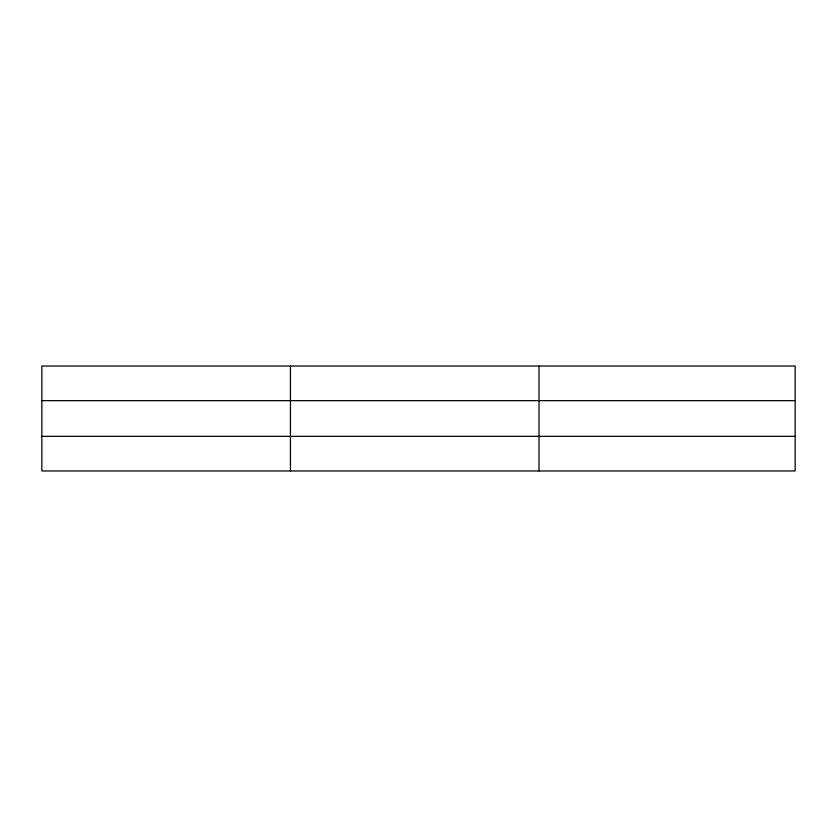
<?xml version="1.0" encoding="UTF-8"?>
<svg xmlns="http://www.w3.org/2000/svg" width="837" height="837" viewBox="0 0 837 837"><rect width="100%" height="100%" fill="white"/><g stroke="black" fill="none" stroke-linecap="round" stroke-linejoin="round"><path stroke-width="1.26" d="M290.439 470.969L290.439 366.031M539.028 470.969L539.028 366.031M795.15 400.661L795.15 366.031L41.85 366.031L41.85 470.969L795.15 470.969L795.15 400.661L41.85 400.661M41.85 436.339L795.15 436.339"/></g></svg>
